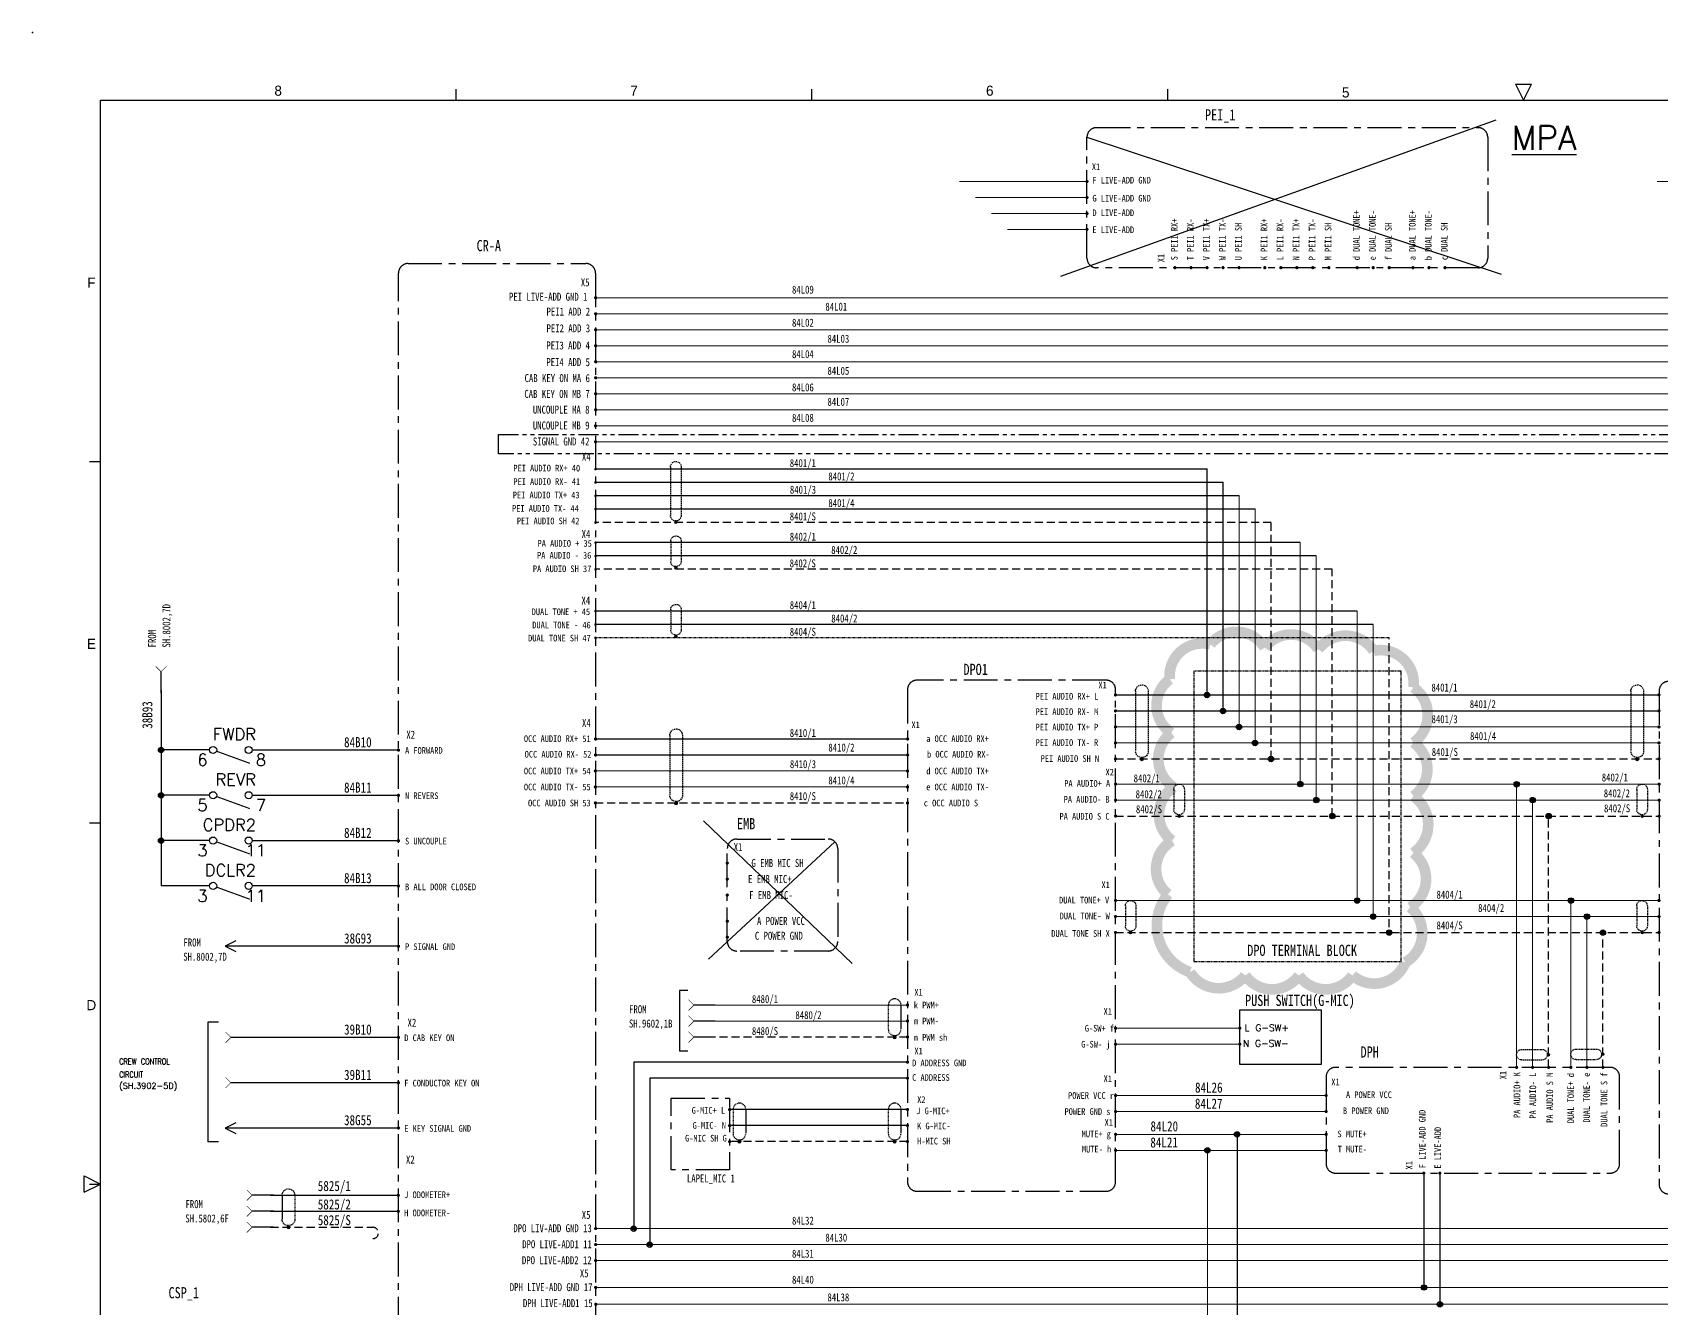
# Model space of a CAD drawing. Header units: millimetres. Extents: x 602 to 1213, y -129 to 311.
# Drawn here: x 602.4 to 907.6, y 63.1 to 302.4 of the extents above; entities that cross this region are included whole.
import ezdxf
from ezdxf.enums import TextEntityAlignment as Align

# ---------------------------------------------------------------- set-up
doc = ezdxf.new("R2010")
doc.units = ezdxf.units.MM
for name, pattern in [('CENTER', [50.8, 31.75, -6.35, 6.35, -6.35]), ('HIDDEN', [0.375, 0.25, -0.125]), ('PHANTOM2', [1.25, 0.625, -0.125, 0.125, -0.125, 0.125, -0.125])]:
    doc.linetypes.add(name, pattern=pattern)
for name, color, linetype, lineweight in [('1', 7, 'Continuous', 15), ('7', 7, 'Continuous', 15), ('ADDRESS', 85, 'Continuous', 15), ('GND', 252, 'Continuous', 15), ('LINE', 7, 'Continuous', 15), ('TEXT', 7, 'Continuous', 15)]:
    doc.layers.add(name, color=color, linetype=linetype, lineweight=lineweight)
for name, color, linetype in [('AUDIO+', 26, 'Continuous'), ('PA+', 116, 'Continuous'), ('RED_14_THHN', 20, 'Continuous'), ('SHIELD', 41, 'Continuous'), ('SYMS', 7, 'Continuous'), ('TX+', 1, 'Continuous'), ('TX-', 30, 'Continuous')]:
    doc.layers.add(name, color=color, linetype=linetype)
doc.styles.add('ROMANS', font='txt', dxfattribs={"height": 0.2})
doc.styles.get("Standard").update_dxf_attribs({"font": 'txt.shx', "bigfont": 'whgtxt.shx'})
doc.styles.add('WD_IEC', font='ISOCP2', dxfattribs={"width": 0.9, "height": 4, "bigfont": 'whtmtxt'})

# ---------------------------------------------------------------- blocks, each defined once
blk = doc.blocks.new('BALL')
at = {"layer": 'LINE'}
h = blk.add_hatch(color=256, dxfattribs=at)
h.paths.add_polyline_path([(203.75, 320.23, 0.41419), (203.5, 319.98), (203.75, 319.98)])
h.paths.add_polyline_path([(203.75, 320.23), (203.75, 319.98), (204, 319.98, 0.41419)])
h.paths.add_polyline_path([(204, 319.98, 0.00002), (204, 319.98), (203.5, 319.98, 1.00004)])
blk.add_circle((203.75, 319.98), 0.25, dxfattribs=at)
blk = doc.blocks.new('A$C38FC7A60')
at = {"layer": 'SHIELD', "linetype": 'HIDDEN'}
for p, q in [((-1.98, 10), (-1.98, 2.5)), ((0, 0), (0, 0.52))]:
    blk.add_line(p, q, dxfattribs=at)
for points in [[(-1.98, 10), (-1.98, 10), (-1.94, 10.52), (-1.94, 10.52), (-1.23, 12.78), (1.93, 12.35), (1.98, 10), (1.98, 10), (1.98, 2.5), (1.98, 2.5)], [(1.98, 2.5), (1.98, 2.5), (1.94, 1.98), (1.94, 1.98), (1.34, 0.01), (-1.34, 0.01), (-1.94, 1.98), (-1.94, 1.98), (-1.98, 2.5), (-1.98, 2.5)]]:
    blk.add_open_spline(points, degree=3, knots=[0, 0, 0, 0, 1, 1, 1, 2, 2, 2, 3, 3, 3, 3], dxfattribs=at)
at = {"layer": 'SHIELD', "linetype": 'HIDDEN', "xscale": -2, "yscale": 2, "zscale": 2}
blk.add_blockref('BALL', (407.5, -639.96), dxfattribs=at)
blk = doc.blocks.new('mel6e')
blk.add_line((0, 0), (4, 0))
at = {"const_width": 0.107}
blk.add_lwpolyline([(5, 1), (4, 0), (5, -1)], dxfattribs=at)
blk = doc.blocks.new('mel0b')
at = {"const_width": 0.213}
blk.add_lwpolyline([(1.29, -0.23), (7.56, -2.51)], dxfattribs=at)
for centre in [(0.67, 0), (7.33, 0)]:
    blk.add_circle(centre, 0.667)
blk = doc.blocks.new('WDDOT')
for radius in [0.72, 0.449, 0.223]:
    blk.add_circle((0, 0), radius)
blk = doc.blocks.new('HA1X1')
blk.add_lwpolyline([(-2.5, 1.25), (0, 0), (-2.5, -1.25)])
at = {"style": 'WD_IEC', "flags": 1}
blk.add_attdef('X4TERM01', (0, 0), '', height=0.32, dxfattribs=at)
at = {"style": 'WD_IEC'}
blk.add_attdef('DESC1', (2.5, 0.675), '', height=2.5, dxfattribs=at)
blk.add_attdef('DESC2', text='', height=2.5, dxfattribs=at).set_placement((2.5, -0.675), align=Align.TOP_LEFT)

msp = doc.modelspace()

# ---------------------------------------------------------------- linework, layer by layer
at = {"color": 6, "linetype": 'Continuous'}
for p, q in [((681.78, 289.65), (681.78, 291.75)), ((748.46, 289.65), (748.46, 291.75)), ((815.13, 289.65), (815.13, 291.75)), ((613.06, 221.92), (615.11, 221.92)), ((613.06, 154.18), (615.11, 154.18)), ((613.06, 86.45), (615.11, 86.45))]:
    msp.add_line(p, q, dxfattribs=at)
at = {"color": 2, "linetype": 'Continuous'}
for p, q in [((880.31, 292.67), (883.31, 292.67)), ((880.31, 292.67), (881.81, 289.65)), ((881.81, 289.65), (883.31, 292.67)), ((612.09, 87.97), (615.11, 86.45)), ((612.09, 84.93), (612.09, 87.97)), ((612.09, 84.93), (615.11, 86.45))]:
    msp.add_line(p, q, dxfattribs=at)
at = {"color": 5, "linetype": 'Continuous'}
for p, q in [((615.11, -116.75), (615.11, 289.65)), ((615.11, 289.65), (1148.51, 289.65))]:
    msp.add_line(p, q, dxfattribs=at)
for p, q in [((876.59, 285.9), (795.02, 256.59)), ((799.99, 282.72), (877.63, 257.07)), ((822.49, 220.51), (707.92, 220.51)), ((825.49, 218.01), (707.92, 218.01)), ((828.49, 215.51), (707.92, 215.51)), ((831.49, 213.01), (707.92, 213.01)), ((839.96, 206.71), (707.92, 206.71)), ((842.96, 204.21), (707.92, 204.21)), ((850.62, 193.87), (707.92, 193.87)), ((853.62, 191.37), (707.92, 191.37)), ((635.57, 167.84), (626.49, 167.84)), ((670.97, 167.82), (643.57, 167.82)), ((635.57, 159.35), (626.49, 159.35)), ((670.97, 159.33), (643.57, 159.33)), ((728.13, 154.54), (755.96, 127.8)), ((635.57, 150.85), (626.49, 150.85)), ((670.97, 150.83), (643.57, 150.83)), ((752.76, 150.61), (729.08, 128.62)), ((635.57, 142.36), (626.49, 142.36)), ((670.97, 142.34), (643.57, 142.34)), ((670.97, 131.03), (638.52, 131.03)), ((725.18, 122.75), (723.63, 122.75)), ((723.63, 122.75), (723.63, 111.35)), ((637.27, 116.81), (635.22, 116.81)), ((635.22, 116.81), (635.22, 94.39)), ((670.97, 113.95), (643.57, 113.95)), ((725.18, 111.35), (723.63, 111.35)), ((670.97, 105.46), (643.57, 105.46)), ((766.36, 100.42), (760.06, 100.42)), ((670.97, 96.96), (638.52, 96.96)), ((766.36, 97.42), (760.06, 97.42)), ((637.27, 94.39), (635.22, 94.39))]:
    msp.add_line(p, q)
at = {"color": 1, "linetype": 'CENTER', "ltscale": 0.2}
for points in [[(799.99, 260.05), (799.99, 282.72, -0.414214), (801.79, 284.52), (873.29, 284.52, -0.414214), (875.09, 282.72), (875.09, 260.05, -0.414214), (873.29, 258.25), (801.79, 258.25, -0.414214)], [(672.77, 259.04), (706.1, 259.04, -0.414214), (707.9, 257.24), (707.9, -73.11, -0.414214), (706.1, -74.91), (672.77, -74.91, -0.414214), (670.97, -73.11), (670.97, 257.24, -0.414214)], [(803.56, 180.93), (768.16, 180.93, 0.414214), (766.36, 179.13), (766.36, 86.9, 0.414214), (768.16, 85.1), (803.56, 85.1, 0.414214), (805.36, 86.9), (805.36, 179.13, 0.414214)], [(934.29, 180.7), (909.01, 180.7, 0.414214), (907.21, 178.9), (907.21, 86.4, 0.414214), (909.01, 84.6), (934.29, 84.6, 0.414214), (936.09, 86.4), (936.09, 178.9, 0.414214)], [(734.39, 151.14), (751.49, 151.14, -0.414214), (753.29, 149.34), (753.29, 131.94, -0.414214), (751.49, 130.14), (734.39, 130.14, -0.414214), (732.59, 131.94), (732.59, 149.34, -0.414214)], [(898.01, 108.33), (846.6, 108.33, 0.414214), (844.8, 106.53), (844.8, 90.29, 0.414214), (846.6, 88.49), (898.01, 88.49, 0.414214), (899.81, 90.29), (899.81, 106.53, 0.414214)]]:
    msp.add_lwpolyline(points, format="xyb", close=True, dxfattribs=at)
for points, const_width in [([(799.84, 274.42, 1), (800.14, 274.42, 1)], 0.3), ([(799.84, 271.42, 1), (800.14, 271.42, 1)], 0.3), ([(799.84, 268.42, 1), (800.14, 268.42, 1)], 0.3), ([(799.84, 265.45, 1), (800.14, 265.45, 1)], 0.3), ([(816.49, 258.12, 1), (816.49, 258.42, 1)], 0.3), ([(819.49, 258.12, 1), (819.49, 258.42, 1)], 0.3), ([(822.49, 258.12, 1), (822.49, 258.42, 1)], 0.3), ([(825.49, 258.12, 1), (825.49, 258.42, 1)], 0.3), ([(828.49, 258.12, 1), (828.49, 258.42, 1)], 0.3), ([(833.32, 258.12, 1), (833.32, 258.42, 1)], 0.3), ([(836.32, 258.12, 1), (836.32, 258.42, 1)], 0.3), ([(839.32, 258.12, 1), (839.32, 258.42, 1)], 0.3), ([(842.32, 258.12, 1), (842.32, 258.42, 1)], 0.3), ([(845.32, 258.12, 1), (845.32, 258.42, 1)], 0.3), ([(850.62, 258.12, 1), (850.62, 258.42, 1)], 0.3), ([(853.62, 258.12, 1), (853.62, 258.42, 1)], 0.3), ([(856.62, 258.12, 1), (856.62, 258.42, 1)], 0.3), ([(861.08, 258.12, 1), (861.08, 258.42, 1)], 0.3), ([(864.08, 258.12, 1), (864.08, 258.42, 1)], 0.3), ([(867.08, 258.12, 1), (867.08, 258.42, 1)], 0.3), ([(707.78, 252.62, 1), (708.08, 252.62, 1)], 0.3), ([(707.78, 249.62, 1), (708.08, 249.62, 1)], 0.3), ([(707.78, 246.62, 1), (708.08, 246.62, 1)], 0.3), ([(707.78, 243.62, 1), (708.08, 243.62, 1)], 0.3), ([(707.78, 240.62, 1), (708.08, 240.62, 1)], 0.3), ([(707.78, 237.62, 1), (708.08, 237.62, 1)], 0.3), ([(707.78, 234.62, 1), (708.08, 234.62, 1)], 0.3), ([(707.75, 228.62, 1), (708.05, 228.62, 1)], 0.3), ([(707.78, 231.62, 1), (708.08, 231.62, 1)], 0.3), ([(707.75, 225.62, 1), (708.05, 225.62, 1)], 0.3), ([(707.78, 220.51, 1), (708.03, 220.51, 1)], 0.25), ([(707.78, 218.01, 1), (708.03, 218.01, 1)], 0.25), ([(707.78, 215.51, 1), (708.03, 215.51, 1)], 0.25), ([(707.78, 213.01, 1), (708.03, 213.01, 1)], 0.25), ([(707.78, 210.51, 1), (708.03, 210.51, 1)], 0.25), ([(707.78, 206.71, 1), (708.03, 206.71, 1)], 0.25), ([(707.78, 204.21, 1), (708.03, 204.21, 1)], 0.25), ([(707.78, 201.71, 1), (708.03, 201.71, 1)], 0.25), ([(707.78, 193.87, 1), (708.03, 193.87, 1)], 0.25), ([(707.78, 191.37, 1), (708.03, 191.37, 1)], 0.25), ([(707.78, 188.87, 1), (708.03, 188.87, 1)], 0.25), ([(805.48, 178.16, -1), (805.18, 178.16, -1)], 0.3), ([(805.48, 178.16, -1), (805.18, 178.16, -1)], 0.3), ([(822.34, 178.16, 1), (822.64, 178.16, 1)], 0.3), ([(907.33, 178.16, -1), (907.03, 178.16, -1)], 0.3), ([(907.33, 178.16, -1), (907.03, 178.16, -1)], 0.3), ([(805.48, 175.16, -1), (805.18, 175.16, -1)], 0.3), ([(825.34, 175.16, 1), (825.64, 175.16, 1)], 0.3), ([(907.33, 175.16, -1), (907.03, 175.16, -1)], 0.3), ([(805.48, 172.16, -1), (805.18, 172.16, -1)], 0.3), ([(828.34, 172.16, 1), (828.64, 172.16, 1)], 0.3), ([(907.33, 172.16, -1), (907.03, 172.16, -1)], 0.3), ([(626.34, 167.84, 1), (626.64, 167.84, 1)], 0.3), ([(670.82, 167.82, 1), (671.12, 167.82, 1)], 0.3), ([(707.75, 169.9, 1), (708.05, 169.9, 1)], 0.3), ([(766.23, 169.9, 1), (766.53, 169.9, 1)], 0.3), ([(805.48, 169.16, -1), (805.18, 169.16, -1)], 0.3), ([(831.34, 169.16, 1), (831.64, 169.16, 1)], 0.3), ([(907.33, 169.16, -1), (907.03, 169.16, -1)], 0.3), ([(707.75, 166.9, 1), (708.05, 166.9, 1)], 0.3), ([(766.23, 166.9, 1), (766.53, 166.9, 1)], 0.3), ([(805.48, 166.16, -1), (805.18, 166.16, -1)], 0.3), ([(834.34, 166.16, 1), (834.64, 166.16, 1)], 0.3), ([(907.33, 166.16, -1), (907.03, 166.16, -1)], 0.3), ([(707.73, 163.9, 1), (708.03, 163.9, 1)], 0.3), ([(766.21, 163.9, 1), (766.51, 163.9, 1)], 0.3), ([(626.34, 159.35, 1), (626.64, 159.35, 1)], 0.3), ([(670.82, 159.33, 1), (671.12, 159.33, 1)], 0.3), ([(707.73, 160.9, 1), (708.03, 160.9, 1)], 0.3), ([(766.21, 160.9, 1), (766.51, 160.9, 1)], 0.3), ([(805.51, 161.44, -1), (805.21, 161.44, -1)], 0.3), ([(805.51, 158.44, -1), (805.21, 158.44, -1)], 0.3), ([(839.82, 161.45, 1), (840.12, 161.45, 1)], 0.3), ([(842.82, 158.45, 1), (843.12, 158.45, 1)], 0.3), ([(880.35, 161.44, 1), (880.65, 161.44, 1)], 0.3), ([(883.35, 158.45, 1), (883.65, 158.45, 1)], 0.3), ([(907.06, 161.44, 1), (907.36, 161.44, 1)], 0.3), ([(907.06, 158.44, 1), (907.36, 158.44, 1)], 0.3), ([(707.73, 157.9, 1), (708.03, 157.9, 1)], 0.3), ([(766.21, 157.9, 1), (766.51, 157.9, 1)], 0.3), ([(805.51, 155.44, -1), (805.21, 155.44, -1)], 0.3), ([(845.82, 155.45, 1), (846.12, 155.45, 1)], 0.3), ([(886.35, 155.45, 1), (886.65, 155.45, 1)], 0.3), ([(907.06, 155.44, 1), (907.36, 155.44, 1)], 0.3), ([(626.34, 150.85, 1), (626.64, 150.85, 1)], 0.3), ([(670.82, 150.83, 1), (671.12, 150.83, 1)], 0.3), ([(732.44, 146.64, -1), (732.74, 146.64, -1)], 0.3), ([(732.44, 143.64, -1), (732.74, 143.64, -1)], 0.3), ([(670.82, 142.34, 1), (671.12, 142.34, 1)], 0.3), ([(732.44, 140.64, -1), (732.74, 140.64, -1)], 0.3), ([(805.48, 139.61, -1), (805.18, 139.61, -1)], 0.3), ([(850.48, 139.63, 1), (850.78, 139.63, 1)], 0.3), ([(890.52, 139.63, 1), (890.82, 139.63, 1)], 0.3), ([(907.33, 139.61, -1), (907.03, 139.61, -1)], 0.3), ([(732.44, 135.74, 1), (732.74, 135.74, 1)], 0.3), ([(805.48, 136.61, -1), (805.18, 136.61, -1)], 0.3), ([(853.48, 136.63, 1), (853.78, 136.63, 1)], 0.3), ([(893.52, 136.63, 1), (893.82, 136.63, 1)], 0.3), ([(907.33, 136.61, -1), (907.03, 136.61, -1)], 0.3), ([(670.82, 131.03, 1), (671.12, 131.03, 1)], 0.3), ([(732.44, 132.74, 1), (732.74, 132.74, 1)], 0.3), ([(805.48, 133.61, -1), (805.18, 133.61, -1)], 0.3), ([(856.48, 133.63, 1), (856.78, 133.63, 1)], 0.3), ([(896.52, 133.61, 1), (896.82, 133.61, 1)], 0.3), ([(907.33, 133.61, -1), (907.03, 133.61, -1)], 0.3), ([(766.21, 120.02, 1), (766.51, 120.02, 1)], 0.3), ([(766.21, 117.02, 1), (766.51, 117.02, 1)], 0.3), ([(670.82, 113.95, 1), (671.12, 113.95, 1)], 0.3), ([(766.21, 114.02, 1), (766.51, 114.02, 1)], 0.3), ([(805.51, 115.67, -1), (805.21, 115.67, -1)], 0.3), ([(805.51, 115.67, -1), (805.21, 115.67, -1)], 0.3), ([(805.51, 112.67, -1), (805.21, 112.67, -1)], 0.3), ([(828.78, 115.67, -1), (828.48, 115.67, -1)], 0.3), ([(828.78, 115.67, -1), (828.48, 115.67, -1)], 0.3), ([(828.78, 112.67, -1), (828.48, 112.67, -1)], 0.3), ([(766.21, 109.3, 1), (766.51, 109.3, 1)], 0.3), ([(880.35, 108.33, 1), (880.65, 108.33, 1)], 0.3), ([(883.35, 108.33, 1), (883.65, 108.33, 1)], 0.3), ([(886.35, 108.33, 1), (886.65, 108.33, 1)], 0.3), ([(890.52, 108.33, 1), (890.82, 108.33, 1)], 0.3), ([(893.52, 108.33, 1), (893.82, 108.33, 1)], 0.3), ([(896.52, 108.33, 1), (896.82, 108.33, 1)], 0.3), ([(670.82, 105.46, 1), (671.12, 105.46, 1)], 0.3), ([(766.21, 106.3, 1), (766.51, 106.3, 1)], 0.3), ([(805.51, 103.05, -1), (805.21, 103.05, -1)], 0.3), ([(805.51, 103.05, -1), (805.21, 103.05, -1)], 0.3), ([(844.67, 103.05, 1), (844.97, 103.05, 1)], 0.3), ([(733.18, 100.42, -1), (732.88, 100.42, -1)], 0.3), ([(733.18, 97.42, -1), (732.88, 97.42, -1)], 0.3), ([(766.51, 100.42, -1), (766.21, 100.42, -1)], 0.3), ([(766.51, 97.42, -1), (766.21, 97.42, -1)], 0.3), ([(805.51, 100.05, -1), (805.21, 100.05, -1)], 0.3), ([(844.67, 100.05, 1), (844.97, 100.05, 1)], 0.3), ([(670.82, 96.96, 1), (671.12, 96.96, 1)], 0.3), ([(733.18, 94.42, -1), (732.88, 94.42, -1)], 0.3), ([(766.51, 94.42, -1), (766.21, 94.42, -1)], 0.3), ([(805.51, 95.77, -1), (805.21, 95.77, -1)], 0.3), ([(805.51, 95.77, -1), (805.21, 95.77, -1)], 0.3), ([(827.99, 95.79, 1), (828.29, 95.79, 1)], 0.3), ([(844.67, 95.77, 1), (844.97, 95.77, 1)], 0.3), ([(805.51, 92.77, -1), (805.21, 92.77, -1)], 0.3), ([(822.42, 92.79, 1), (822.72, 92.79, 1)], 0.3), ([(844.67, 92.77, 1), (844.97, 92.77, 1)], 0.3), ([(862.97, 88.49, 1), (863.27, 88.49, 1)], 0.3), ([(865.97, 88.49, 1), (866.27, 88.49, 1)], 0.3), ([(670.79, 84.35, 1), (671.09, 84.35, 1)], 0.3), ([(670.79, 81.35, 1), (671.09, 81.35, 1)], 0.3), ([(707.78, 78.11, 1), (708.08, 78.11, 1)], 0.3), ([(714.9, 78.11, 1), (715.2, 78.11, 1)], 0.3), ([(707.78, 75.11, 1), (708.08, 75.11, 1)], 0.3), ([(717.9, 75.11, 1), (718.2, 75.11, 1)], 0.3), ([(707.78, 72.11, 1), (708.08, 72.11, 1)], 0.3), ([(707.78, 67.06, 1), (708.08, 67.06, 1)], 0.3), ([(862.97, 67.08, 1), (863.27, 67.08, 1)], 0.3), ([(707.8, 63.91, 1), (708.1, 63.91, 1)], 0.3), ([(865.97, 63.91, 1), (866.27, 63.91, 1)], 0.3)]:
    msp.add_lwpolyline(points, format="xyb", close=True, dxfattribs=dict(const_width=const_width))
at = {"color": 1, "const_width": 2}
msp.add_lwpolyline([(819.3, 126.18, 0.520567), (829.65, 125.57, 0.520567), (829.65, 125.57, 0.520567), (839.7, 125.57, 0.520567), (839.7, 125.57, 0.520567), (849.75, 125.57, 0.520567), (849.75, 125.57, 0.520567), (859.65, 128.01, 0.520567), (859.65, 128.01, 0.520567), (860.56, 138.35, 0.520567), (860.56, 138.35, 0.520567), (861.17, 148.54, 0.520567), (861.17, 148.54, 0.520567), (861.17, 159.19, 0.520567), (861.17, 159.19, 0.520567), (861.17, 169.23, 0.520567), (861.17, 169.23, 0.520567), (861.17, 179.57, 0.520567), (861.17, 179.57, 0.520567), (853.71, 186.42, 0.520567), (853.71, 186.42, 0.520567), (843.35, 186.72, 0.520567), (843.35, 186.72, 0.520567), (833.3, 187.02, 0.520567), (833.3, 187.02, 0.520567), (823.1, 187.63, 0.520567), (823.1, 187.63, 0.520567), (815.49, 181.09, 0.520567), (815.49, 181.09, 0.520567), (815.79, 171.05, 0.520567), (815.79, 171.05, 0.520567), (816.25, 160.86, 0.520567), (816.25, 160.86, 0.520567), (815.95, 150.82, 0.520567), (815.95, 150.82, 0.520567), (815.18, 140.78, 0.520567), (815.18, 140.78, 0.520567)], format="xyb", close=True, dxfattribs=at)
at = {"color": 1}
msp.add_lwpolyline([(828.63, 119.1), (843.87, 119.1), (843.87, 108.87), (828.63, 108.87)], close=True, dxfattribs=at)
at = {"color": 1, "linetype": 'CENTER', "ltscale": 0.2}
msp.add_lwpolyline([(722.06, 102.56), (733.03, 102.56), (733.03, 89.1), (722.06, 89.1)], close=True, dxfattribs=at)
at = {"color": 0}
msp.add_point((602.41, 302.35), dxfattribs=at)
at = {"layer": '1'}
for p, q in [((828.49, 215.53), (828.49, 172.17)), ((831.49, 213.03), (831.49, 169.17)), ((839.96, 206.71), (839.96, 161.44)), ((842.96, 204.21), (842.96, 158.44)), ((850.62, 193.86), (850.62, 139.6)), ((853.62, 191.36), (853.62, 137.1)), ((907.21, 172.16), (805.31, 172.16)), ((907.21, 169.16), (805.31, 169.16)), ((766.33, 163.9), (707.86, 163.9)), ((766.33, 160.9), (707.86, 160.9)), ((907.21, 161.44), (805.36, 161.44)), ((880.5, 161.42), (880.5, 108.33)), ((907.21, 158.44), (805.36, 158.44)), ((883.5, 158.44), (883.5, 108.33)), ((907.21, 139.61), (805.33, 139.61)), ((890.67, 139.61), (890.67, 108.33)), ((907.21, 136.61), (805.33, 136.61)), ((893.67, 136.61), (893.67, 108.33)), ((766.33, 120.02), (730.34, 120.02)), ((766.33, 117.02), (730.34, 117.02)), ((805.36, 115.67), (828.63, 115.67)), ((805.36, 112.67), (828.63, 112.67)), ((805.36, 103.05), (844.8, 103.05)), ((805.36, 100.05), (844.8, 100.05)), ((805.36, 95.77), (844.8, 95.77)), ((805.36, 92.77), (844.8, 92.77))]:
    msp.add_line(p, q, dxfattribs=at)
at = {"layer": '7'}
for p, q in [((707.9, 237.62), (908.73, 237.62)), ((707.9, 234.62), (1013.84, 234.62)), ((707.9, 231.62), (1123.47, 231.62)), ((707.9, 228.62), (1123.47, 228.62)), ((707.9, 225.62), (1123.47, 225.62)), ((822.57, 92.77), (822.57, 57.74))]:
    msp.add_line(p, q, dxfattribs=at)
at = {"layer": 'ADDRESS'}
for p, q in [((799.99, 274.42), (776.12, 274.42)), ((930.72, 274.42), (906.85, 274.42)), ((799.99, 271.42), (779.12, 271.42)), ((799.99, 268.42), (782.12, 268.42)), ((799.99, 265.45), (785.12, 265.45)), ((707.9, 249.62), (1008.16, 249.62)), ((707.9, 246.62), (1115.97, 246.62)), ((707.9, 243.62), (1123.47, 243.62)), ((805.94, 240.62), (707.9, 240.62)), ((805.94, 240.62), (1123.47, 240.62)), ((707.9, 75.11), (1122.2, 75.11)), ((707.9, 72.11), (1122.2, 72.11)), ((707.93, 63.91), (1122.23, 63.91))]:
    msp.add_line(p, q, dxfattribs=at)
at = {"layer": 'AUDIO+'}
for p, q in [((766.36, 100.42), (733.03, 100.42)), ((766.36, 97.42), (733.03, 97.42))]:
    msp.add_line(p, q, dxfattribs=at)
at = {"layer": 'GND'}
for p, q in [((1001.8, 252.62), (707.9, 252.62)), ((1122.2, 78.11), (707.9, 78.11)), ((799.92, 72.11), (707.88, 72.11)), ((707.9, 67.06), (1122.2, 67.06))]:
    msp.add_line(p, q, dxfattribs=at)
at = {"layer": 'PA+'}
msp.add_line((828.13, 95.77), (828.13, 54.61), dxfattribs=at)
at = {"layer": 'RED_14_THHN', "color": 1, "linetype": 'PHANTOM2'}
msp.add_lwpolyline([(819.99, 128.2), (858.88, 128.2), (858.88, 182.64), (819.99, 182.64)], close=True, dxfattribs=at)
at = {"layer": 'SHIELD', "linetype": 'HIDDEN'}
for p, q in [((721.96, 220.93), (721.96, 211.78)), ((722.95, 210.53), (722.95, 210.78)), ((809.09, 178.84), (809.09, 167.62)), ((901.91, 178.84), (901.91, 167.62)), ((721.81, 170.58), (721.81, 159.36)), ((810.28, 166.12), (810.28, 166.43)), ((903.1, 166.12), (903.1, 166.43)), ((723, 157.86), (723, 158.17))]:
    msp.add_line(p, q, dxfattribs=at)
at = {"layer": 'SHIELD', "linetype": 'HIDDEN', "ltscale": 6}
for p, q in [((834.49, 210.51), (707.92, 210.51)), ((834.49, 166.17), (834.49, 210.53)), ((845.96, 201.71), (707.92, 201.71)), ((845.96, 155.44), (845.96, 201.71)), ((856.62, 134.6), (856.62, 188.86)), ((805.31, 166.16), (907.21, 166.16)), ((707.86, 157.9), (766.33, 157.9)), ((805.36, 155.44), (907.21, 155.44)), ((886.5, 108.33), (886.5, 155.44)), ((805.33, 133.61), (907.21, 133.61)), ((896.67, 108.33), (896.67, 133.61)), ((766.36, 114.02), (730.34, 114.02)), ((766.36, 94.42), (733.03, 94.42)), ((647.02, 78.35), (666.14, 78.35))]:
    msp.add_line(p, q, dxfattribs=at)
at = {"layer": 'SHIELD', "linetype": 'HIDDEN', "ltscale": 0.3}
msp.add_line((856.62, 188.87), (707.92, 188.87), dxfattribs=at)
at = {"layer": 'SHIELD', "color": 2, "linetype": 'PHANTOM2', "ltscale": 6}
msp.add_lwpolyline([(689.7, 226.97), (1127.6, 226.97), (1127.6, 223.34), (689.7, 223.34)], close=True, dxfattribs=at)
at = {"layer": 'SHIELD', "linetype": 'HIDDEN', "ltscale": 6}
msp.add_arc((666.14, 77.28), 1.07, 270, 90, dxfattribs=at)
at = {"layer": 'SHIELD', "linetype": 'HIDDEN'}
for points, knots in [([(721.96, 220.93), (721.96, 220.93), (721.98, 221.19), (721.98, 221.19), (722.33, 222.32), (723.92, 222.1), (723.94, 220.93)], [0, 0, 0, 0, 1, 1, 1, 2, 2, 2, 2]), ([(723.94, 211.78), (723.94, 211.78), (723.92, 211.52), (723.92, 211.52), (723.62, 210.53), (722.28, 210.53), (721.98, 211.52), (721.98, 211.52), (721.96, 211.78), (721.96, 211.78)], [0, 0, 0, 0, 1, 1, 1, 2, 2, 2, 3, 3, 3, 3]), ([(809.09, 178.84), (809.09, 178.84), (809.12, 179.15), (809.12, 179.15), (809.54, 180.51), (811.44, 180.25), (811.47, 178.84), (811.47, 178.84), (811.47, 167.62), (811.47, 167.62)], [0, 0, 0, 0, 1, 1, 1, 2, 2, 2, 3, 3, 3, 3]), ([(901.91, 178.84), (901.91, 178.84), (901.94, 179.15), (901.94, 179.15), (902.36, 180.51), (904.26, 180.25), (904.29, 178.84), (904.29, 178.84), (904.29, 167.62), (904.29, 167.62)], [0, 0, 0, 0, 1, 1, 1, 2, 2, 2, 3, 3, 3, 3]), ([(721.81, 170.58), (721.81, 170.58), (721.84, 170.89), (721.84, 170.89), (722.26, 172.25), (724.16, 171.99), (724.19, 170.58), (724.19, 170.58), (724.19, 159.36), (724.19, 159.36)], [0, 0, 0, 0, 1, 1, 1, 2, 2, 2, 3, 3, 3, 3]), ([(811.47, 167.62), (811.47, 167.62), (811.45, 167.31), (811.45, 167.31), (811.09, 166.12), (809.48, 166.12), (809.12, 167.31), (809.12, 167.31), (809.09, 167.62), (809.09, 167.62)], [0, 0, 0, 0, 1, 1, 1, 2, 2, 2, 3, 3, 3, 3]), ([(904.29, 167.62), (904.29, 167.62), (904.27, 167.31), (904.27, 167.31), (903.91, 166.12), (902.3, 166.12), (901.94, 167.31), (901.94, 167.31), (901.91, 167.62), (901.91, 167.62)], [0, 0, 0, 0, 1, 1, 1, 2, 2, 2, 3, 3, 3, 3]), ([(724.19, 159.36), (724.19, 159.36), (724.17, 159.05), (724.17, 159.05), (723.81, 157.87), (722.2, 157.87), (721.84, 159.05), (721.84, 159.05), (721.81, 159.36), (721.81, 159.36)], [0, 0, 0, 0, 1, 1, 1, 2, 2, 2, 3, 3, 3, 3])]:
    msp.add_open_spline(points, degree=3, knots=knots, dxfattribs=at)
msp.add_open_spline([(723.94, 220.93), (723.94, 220.93), (723.94, 211.78), (723.94, 211.78)], degree=3, dxfattribs=at)
at = {"layer": 'TX+'}
for p, q in [((822.49, 178.17), (822.49, 220.53)), ((626.49, 179.04), (626.49, 142.36)), ((805.33, 178.16), (907.21, 178.16)), ((707.88, 169.9), (766.36, 169.9)), ((715.05, 109.3), (715.05, 78.11)), ((766.36, 109.3), (715.05, 109.3)), ((718.05, 106.3), (718.05, 75.11)), ((766.36, 106.3), (718.05, 106.3)), ((863.12, 88.49), (863.12, 67.06)), ((866.12, 88.49), (866.12, 63.9)), ((647.02, 84.35), (670.92, 84.35))]:
    msp.add_line(p, q, dxfattribs=at)
at = {"layer": 'TX-'}
for p, q in [((825.49, 175.17), (825.49, 218.03)), ((805.33, 175.16), (907.21, 175.16)), ((707.88, 166.9), (766.36, 166.9)), ((647.02, 81.35), (670.92, 81.35))]:
    msp.add_line(p, q, dxfattribs=at)

# ---------------------------------------------------------------- block references
for p, rotation in [((626.49, 178.51), 90), ((730.34, 120.02), 180), ((730.34, 117.02), 180), ((643.57, 113.95), 180), ((730.34, 114.02), 180), ((643.57, 105.46), 180), ((647.55, 84.35), 180), ((647.55, 81.35), 180), ((647.55, 78.35), 180)]:
    msp.add_blockref('mel6e', p, dxfattribs=dict(rotation=rotation))
at = {"xscale": 0.7000000000000455, "yscale": 0.7000000000000455, "zscale": 0.7000000000000455}
for p in [(822.49, 178.14), (825.48, 175.14), (828.48, 172.14), (626.49, 167.83), (831.48, 169.14), (834.48, 166.14), (839.96, 161.44), (880.5, 161.42), (626.49, 159.33), (842.96, 158.44), (883.5, 158.44), (845.96, 155.44), (886.5, 155.44), (626.49, 150.84), (850.62, 139.61), (890.67, 139.61), (853.62, 136.61), (893.67, 136.61), (856.62, 133.61), (896.67, 133.6), (828.13, 95.77), (822.57, 92.77), (715.05, 78.09), (718.05, 75.09), (863.12, 67.06), (866.12, 63.9)]:
    msp.add_blockref('WDDOT', p, dxfattribs=at)
for p in [(635.57, 167.84), (635.57, 159.35), (635.57, 150.85), (635.57, 142.36)]:
    msp.add_blockref('mel0b', p)
at = {"layer": '7'}
for p, xscale, yscale, zscale in [((722.97, 201.97), 0.5, 0.5, 0.5), ((722.97, 189.13), 0.5, 0.5, 0.5), ((817.25, 155.44), 0.5, 0.5, 0.5), ((904.01, 155.44), 0.5, 0.5, 0.5), ((808.17, 133.61), 0.5, 0.5, 0.5), ((904.01, 133.61), 0.5, 0.5, 0.5), ((763.95, 113.98), -0.599999999999909, 0.5999999999999659, 0.6), ((734.86, 94.42), -0.599999999999909, 0.5999999999999659, 0.6), ((763.95, 94.42), -0.599999999999909, 0.5999999999999659, 0.6), ((650.36, 78.35), 0.599999999999909, 0.599999999999909, 0.599999999999909)]:
    msp.add_blockref('A$C38FC7A60', p, dxfattribs=dict(at, xscale=xscale, yscale=yscale, zscale=zscale))
at = {"layer": '7', "xscale": 0.5, "yscale": 0.5, "zscale": 0.5, "rotation": 90}
for p in [(886.5, 110.71), (896.67, 110.78)]:
    msp.add_blockref('A$C38FC7A60', p, dxfattribs=at)
at = {"layer": 'SHIELD', "linetype": 'HIDDEN', "xscale": -1}
msp.add_blockref('BALL', (926.7, -109.45), dxfattribs=at)
at = {"layer": 'SHIELD', "linetype": 'HIDDEN', "xscale": -1.199999999999818, "yscale": 1.199999999999875, "zscale": 1.199999999999875}
for p in [(1054.78, -217.86), (1147.6, -217.86), (967.5, -226.12)]:
    msp.add_blockref('BALL', p, dxfattribs=at)
at = {"layer": 'SYMS', "xscale": -0.7999999999999545, "yscale": 0.8000000000000114, "zscale": 0.8}
for p in [(638.52, 131.03), (638.52, 96.96)]:
    msp.add_blockref('HA1X1', p, dxfattribs=at)

# ---------------------------------------------------------------- texts
at = {"color": 0}
msp.add_text('%%UMPA', height=4.5, dxfattribs=at).set_placement((885.67, 282.63), align=Align.MIDDLE_CENTER)
at = {"style": 'ROMANS', "width": 0.8}
for s, p in [('F LIVE-ADD GND', (801.01, 274.67)), ('G LIVE-ADD GND', (801.01, 271.29)), ('D LIVE-ADD', (801.01, 268.56)), ('E LIVE-ADD', (801.01, 265.38)), ('C ADDRESS', (767.23, 106.43)), ('D ADDRESS GND', (767.23, 109.17))]:
    msp.add_text(s, height=1.25, dxfattribs=at).set_placement(p, align=Align.MIDDLE_LEFT)
for s, p in [('S PEI1 RX+', (816.35, 259.65)), ('T PEI1 RX-', (819.35, 259.65)), ('V PEI1 TX+', (822.35, 259.65)), ('W PEI1 TX-', (825.35, 259.65)), ('U PEI1 SH', (828.35, 259.65)), ('K PEI1 RX+', (833.18, 259.65)), ('L PEI1 RX-', (836.18, 259.65)), ('N PEI1 TX+', (839.18, 259.65)), ('P PEI1 TX-', (842.18, 259.65)), ('M PEI1 SH', (845.18, 259.65)), ('d DUAL TONE+', (850.48, 259.65)), ('e DUAL TONE-', (853.48, 259.65)), ('f DUAL SH', (856.48, 259.65)), ('a DUAL TONE+', (860.94, 259.67)), ('b DUAL TONE-', (863.94, 259.67)), ('c DUAL SH', (866.94, 259.67)), ('F LIVE-ADD GND', (862.81, 89.43)), ('E LIVE-ADD', (865.73, 89.34))]:
    msp.add_text(s, height=1.25, rotation=90, dxfattribs=at).set_placement(p, align=Align.MIDDLE_LEFT)
for s, height, p in [('FWDR', 2.24, (644.27, 169.67)), ('6', 2.24, (635.21, 164.88)), ('8', 2.24, (646.16, 164.88)), ('REVR', 2.24, (644.27, 161.18)), ('5', 2.24, (635.21, 156.39)), ('7', 2.24, (646.16, 156.39)), ('CPDR2', 2.24, (644.27, 152.68)), ('3', 2.24, (635.21, 147.9)), ('11', 2.24, (646.16, 147.9)), ('DCLR2', 2.24, (644.27, 144.19)), ('3', 2.24, (635.21, 139.35)), ('11', 2.24, (646.16, 139.35)), ('L G-SW+', 1.25, (837.83, 115.13)), ('N G-SW-', 1.25, (837.77, 112.21))]:
    msp.add_text(s, height=height).set_placement(p, align=Align.RIGHT)
at = {"width": 0.8}
for s, p in [('CREW CONTROL', (618.64, 108.88)), ('CIRCUIT', (618.64, 106.42))]:
    msp.add_text(s, height=1.12, dxfattribs=at).set_placement(p)
msp.add_text('(SH.3902-5D)', height=1.12).set_placement((618.64, 104.33))
at = {"color": 4, "char_height": 1.9, "attachment_point": 5, "style": 'ROMANS'}
for s, insert in [('{\\fﾱﾼﾸﾲￃﾼ|b0|i0|c129|p49;8 }', (648.43, 291.44)), ('{\\fﾱﾼﾸﾲￃﾼ|b0|i0|c129|p49;7 }', (715.11, 291.44)), ('{\\fﾱﾼﾸﾲￃﾼ|b0|i0|c129|p49;6 }', (781.78, 291.44)), ('{\\fﾱﾼﾸﾲￃﾼ|b0|i0|c129|p49;5 }', (848.48, 291.11)), ('{\\fﾱﾼﾸﾲￃﾼ|b0|i0|c129|p49;F }', (613.42, 255.47)), ('{\\fﾱﾼﾸﾲￃﾼ|b0|i0|c129|p49;E }', (613.42, 187.74)), ('{\\fﾱﾼﾸﾲￃﾼ|b0|i0|c129|p49;D }', (613.42, 120))]:
    msp.add_mtext(s, dxfattribs=dict(at, insert=insert))
at = {"layer": 'TEXT', "lineweight": 0, "style": 'ROMANS', "width": 0.8}
for s, p in [('PEI_1', (824.96, 285.87)), ('DPO1', (779.13, 181.9)), ('EMB', (736.12, 152.97)), ('DPO TERMINAL BLOCK', (840.31, 129.22)), ('DPH', (852.97, 110.17)), ('CSP_1', (630.74, 65.03))]:
    msp.add_text(s, height=2.1, dxfattribs=at).set_placement(p, align=Align.CENTER)
at = {"layer": 'TEXT', "style": 'ROMANS', "width": 0.8}
for s, height, p in [('X1', 1.25, (802.47, 277.2)), ('PEI LIVE-ADD GND 1', 1.5, (706.38, 252.82)), ('X5', 1.5, (706.78, 255.51)), ('84L09', 1.5, (748.8, 254.15)), ('PEI1 ADD 2', 1.5, (706.88, 250.03)), ('84L01', 1.5, (755.06, 250.96)), ('PEI2 ADD 3', 1.5, (706.88, 246.9)), ('84L02', 1.5, (748.8, 247.95)), ('PEI3 ADD 4', 1.5, (706.85, 243.69)), ('84L03', 1.5, (755.45, 244.95)), ('PEI4 ADD 5', 1.5, (706.85, 240.56)), ('84L04', 1.5, (748.8, 242.06)), ('CAB KEY ON MA 6', 1.5, (706.85, 237.56)), ('84L05', 1.5, (755.45, 238.94)), ('CAB KEY ON MB 7', 1.5, (706.81, 234.6)), ('84L06', 1.5, (748.8, 235.83)), ('UNCOUPLE MA 8', 1.5, (706.77, 231.65)), ('84L07', 1.5, (755.45, 233.12)), ('UNCOUPLE MB 9', 1.5, (706.77, 228.68)), ('84L08', 1.5, (748.8, 230.12)), ('SIGNAL GND 42', 1.5, (706.77, 225.68)), ('X4', 1.5, (706.98, 222.82)), ('8401/1', 1.5, (749.2, 221.64)), ('8401/2', 1.5, (756.43, 219.14)), ('8401/3', 1.5, (749.22, 216.64)), ('8401/4', 1.5, (756.43, 214.14)), ('8401/S', 1.5, (749.2, 211.64)), ('X4', 1.5, (706.93, 208.31)), ('8402/1', 1.5, (749.2, 207.84)), ('PA AUDIO - 36', 1.25, (707.11, 204.33)), ('PA AUDIO + 35', 1.25, (707.21, 206.57)), ('8402/2', 1.5, (756.96, 205.34)), ('PA AUDIO SH 37', 1.25, (707.11, 201.81)), ('8402/S', 1.5, (749.18, 202.84)), ('X4', 1.5, (706.9, 195.85)), ('8404/1', 1.5, (749.2, 195)), ('DUAL TONE + 45', 1.25, (706.89, 193.75)), ('8404/2', 1.5, (756.98, 192.5)), ('DUAL TONE SH 47', 1.25, (707, 188.81)), ('DUAL TONE - 46', 1.25, (707, 191.27)), ('8404/S', 1.5, (749.2, 190)), ('X1', 1.25, (803.7, 180.02)), ('8401/1', 1.5, (869.44, 179.55)), ('8401/2', 1.5, (876.62, 176.45)), ('8401/3', 1.5, (869.46, 173.62)), ('X2', 1.5, (674.08, 170.7)), ('X4', 1.5, (707, 172.91)), ('8410/1', 1.5, (749.2, 171.03)), ('X1', 1.25, (768.67, 172.56)), ('8401/4', 1.5, (876.67, 170.46)), ('OCC AUDIO RX+ 51', 1.25, (706.99, 169.96)), ('8410/2', 1.5, (756.43, 168.3)), ('a OCC AUDIO RX+', 1.25, (781.61, 169.96)), ('8401/S', 1.5, (869.5, 167.47)), ('OCC AUDIO RX- 52', 1.25, (707.14, 167.04)), ('8410/3', 1.5, (749.22, 165.18)), (' b OCC AUDIO RX-', 1.25, (781.76, 167.04)), ('OCC AUDIO TX+ 54', 1.25, (706.99, 163.9)), ('8410/4', 1.5, (756.43, 162.14)), ('d OCC AUDIO TX+', 1.25, (781.61, 163.9)), ('PA AUDIO+ A', 1.25, (804.34, 161.56)), ('X2', 1.25, (805.04, 163.68)), ('8402/1', 1.5, (813.64, 162.53)), ('8402/1', 1.5, (901.36, 162.69)), ('OCC AUDIO TX- 55', 1.25, (706.99, 160.9)), ('8410/S', 1.5, (749.2, 159.18)), ('e OCC AUDIO TX-', 1.25, (781.61, 160.9)), ('PA AUDIO- B', 1.25, (804.23, 158.58)), ('8402/2', 1.5, (814.01, 159.55)), ('8402/2', 1.5, (901.73, 159.72)), ('OCC AUDIO SH 53', 1.25, (706.99, 157.9)), ('c OCC AUDIO S', 1.25, (779.58, 157.9)), ('PA AUDIO S C', 1.25, (804.23, 155.4)), ('8402/S', 1.5, (814.06, 156.74)), ('8402/S', 1.5, (901.78, 156.91)), ('G EMB MIC SH', 1.5, (746.9, 146.64)), (' E EMB MIC+', 1.5, (744.65, 143.64)), ('F EMB MIC-', 1.5, (744.86, 140.64)), ('X1', 1.25, (804.27, 142.57)), ('8404/1', 1.5, (870.39, 140.72)), ('DUAL TONE+ V', 1.25, (804.15, 139.68)), ('DUAL TONE- W', 1.25, (804.26, 136.72)), ('8404/2', 1.5, (878.18, 138.22)), ('A POWER VCC', 1.5, (747.14, 135.78)), ('8404/S', 1.5, (870.39, 134.96)), ('FROM', 1.5, (633.95, 131.75)), ('C POWER GND', 1.5, (746.74, 133)), ('DUAL TONE SH X', 1.25, (804.26, 133.43)), ('SH.8002,7D', 1.5, (638.81, 129.08)), ('X1', 1.25, (769.21, 122.41)), ('PUSH SWITCH(G-MIC)', 2.1, (850.18, 120.89)), ('FROM', 1.5, (717.46, 119.23)), ('8480/1', 1.5, (742.1, 121.14)), ('X1', 1.25, (804.67, 118.83)), ('X2', 1.5, (674.31, 116.71)), ('SH.9602,1B', 1.5, (722.32, 116.55)), ('8480/S', 1.5, (742.1, 115.14)), ('8480/2', 1.5, (750.26, 118.14)), ('G-SW+ f ', 1.25, (805.84, 115.67)), ('G-SW- j', 1.25, (804.39, 112.67)), ('X1', 1.25, (769.22, 111.37)), ('X1', 1.25, (804.67, 106.21)), ('X1', 1.25, (847.34, 105.6)), ('A POWER VCC', 1.25, (857.13, 103.19)), ('G-MIC+ L', 1.25, (732.18, 100.27)), ('X2', 1.25, (769.74, 102.29)), ('J G-MIC+', 1.25, (774.25, 100.17)), ('POWER VCC r ', 1.25, (805.84, 103.05)), (' B POWER GND', 1.25, (856.57, 100.19)), ('G-MIC- N', 1.25, (732.35, 97.45)), ('K G-MIC-', 1.25, (774.41, 97.34)), ('POWER GND s', 1.25, (804.39, 100.05)), ('X1', 1.25, (804.86, 98.02)), ('G-MIC SH G', 1.25, (732.5, 95.05)), ('H-MIC SH', 1.25, (774.42, 94.5)), ('MUTE+ g', 1.25, (804.48, 95.85)), ('S MUTE+', 1.25, (852.41, 95.85)), ('X2', 1.5, (674.01, 91.05)), ('MUTE- h', 1.25, (804.52, 93)), ('T MUTE-', 1.25, (852.45, 93)), ('LAPEL_MIC 1', 1.5, (734.01, 87.5)), ('FROM', 1.5, (634.33, 82.69)), ('SH.5802,6F', 1.5, (639.2, 80.01)), ('X5', 1.5, (706.95, 80.67)), ('84L32', 1.5, (748.8, 79.6)), ('DPO LIV-ADD GND 13', 1.5, (707.2, 78.17)), ('84L30', 1.5, (755.06, 76.41)), ('DPO LIVE-ADD1 11', 1.5, (707.22, 75.17)), ('84L31', 1.5, (748.8, 73.4)), ('DPO LIVE-ADD2 12', 1.5, (707.17, 72.17)), ('X5', 1.5, (706.6, 69.72)), ('DPH LIVE-ADD GND 17', 1.5, (707.34, 67.12)), ('84L40', 1.5, (748.8, 68.52)), ('DPH LIVE-ADD1 15', 1.5, (707.36, 64.12)), ('84L38', 1.5, (755.45, 65.22))]:
    msp.add_text(s, height=height, dxfattribs=at).set_placement(p, align=Align.MIDDLE_RIGHT)
at = {"layer": 'TEXT', "lineweight": 0, "style": 'ROMANS', "width": 0.8}
msp.add_text('CR-A', height=2.1, dxfattribs=at).set_placement((687.9, 262.4), align=Align.MIDDLE_CENTER)
at = {"layer": 'TEXT', "style": 'ROMANS', "width": 0.8}
for s, height, p in [('X1', 1.25, (813.85, 260.85)), ('SH.8002,7D', 1.5, (627.48, 195.2)), ('FROM', 1.5, (624.8, 190.34)), ('X1', 1.25, (877.95, 107.67)), ('PA AUDIO+ K', 1.25, (880.56, 107.43)), ('PA AUDIO- L', 1.25, (883.54, 107.32)), ('PA AUDIO S M', 1.25, (886.72, 107.32)), ('DUAL TONE+ d', 1.25, (890.64, 107.25)), ('DUAL TONE- e', 1.25, (893.6, 107.35)), ('DUAL TONE S f', 1.25, (896.89, 107.35)), ('X1', 1.25, (860.36, 90.76))]:
    msp.add_text(s, height=height, rotation=90, dxfattribs=at).set_placement(p, align=Align.MIDDLE_RIGHT)
for s, height, p in [('PEI AUDIO RX+ 40', 1.25, (692.5, 220.68)), ('PEI AUDIO RX- 41', 1.25, (692.5, 218.16)), ('PEI AUDIO TX- 44', 1.25, (692.26, 213.12)), ('PEI AUDIO TX+ 43', 1.25, (692.4, 215.64)), ('PEI AUDIO SH 42', 1.25, (693.16, 210.78)), ('PEI AUDIO RX+ L', 1.25, (790.37, 177.91)), ('PEI AUDIO RX- M', 1.25, (790.37, 175.02)), ('PEI AUDIO TX+ P', 1.25, (790.37, 172.12)), ('PEI AUDIO TX- R', 1.25, (790.37, 169.23)), ('PEI AUDIO SH N', 1.25, (791.31, 166.24)), ('X1', 1.5, (733.79, 149.64)), ('k PWM+', 1.25, (767.55, 120.02)), ('m PWM-', 1.25, (767.55, 117.02)), ('n PWM sh', 1.25, (767.55, 113.94))]:
    msp.add_text(s, height=height, dxfattribs=at).set_placement(p, align=Align.MIDDLE_LEFT)
msp.add_text('38B93', height=1.9, rotation=90, dxfattribs=at).set_placement((623.91, 174.4), align=Align.MIDDLE_CENTER)
for s, p in [('84B10', (663.36, 169.3)), ('84B11', (663.36, 160.8)), ('84B12', (663.36, 152.31)), ('84B13', (663.36, 143.82)), ('38G93', (663.36, 132.51)), ('39B10', (663.36, 115.43)), ('39B11', (663.36, 106.93)), ('84L26', (822.82, 104.55)), ('84L27', (822.8, 101.53)), ('38G55', (663.36, 98.44)), ('84L20', (814.48, 97.28)), ('84L21', (814.45, 94.26)), ('5825/1', (658.95, 86.09)), ('5825/2', (658.95, 82.64)), ('5825/S', (658.95, 79.69))]:
    msp.add_text(s, height=1.9, dxfattribs=at).set_placement(p, align=Align.MIDDLE_CENTER)
for s, p in [('A FORWARD', (672.21, 167.12)), ('N REVERS', (672.21, 158.63)), ('S UNCOUPLE', (672.21, 150.13)), ('B ALL DOOR CLOSED', (672.21, 141.55)), ('P SIGNAL GND', (672.21, 130.33)), ('D CAB KEY ON', (672.06, 113.25)), ('F CONDUCTOR KEY ON', (672.06, 104.75)), ('E KEY SIGNAL GND', (672.06, 96.26)), ('J ODOMETER+', (672.05, 83.82)), ('H ODOMETER-', (672.05, 80.42))]:
    msp.add_text(s, height=1.25, dxfattribs=at).set_placement(p)

doc.saveas('drawing.dxf')
